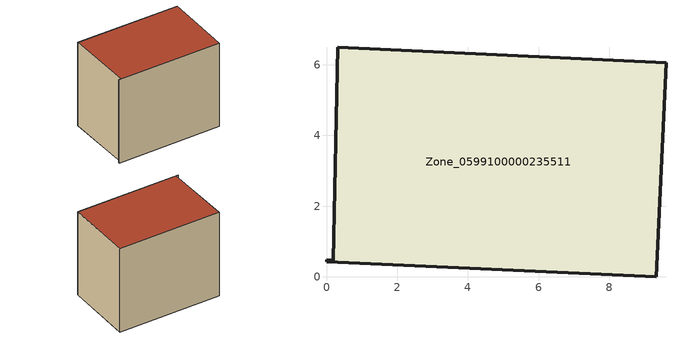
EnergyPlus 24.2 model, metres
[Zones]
Zone_0599100000235511
 floor ground (C_G): 0,0.43 0,0.48 0.18,0.48 0.32,6.5 9.6,6.05 9.33,0 z1.29
 wall outside (C_F): 0,0.43 9.33,0 9.6,6.05 0.32,6.5 0.18,0.48 0,0.48 0,0.43 z1.29:9.24
 roof outside (C_R): 0,0.48 0,0.43 9.33,0 9.6,6.05 0.32,6.5 0.18,0.48 z9.24
[BUILDING]
Pand.0599100000235511: North Axis=0; Terrain=City; Loads Convergence Tolerance Value=0.04; Temperature Convergence Tolerance Value=0.4; Solar Distribution=FullExterior; Maximum Number of Warmup Days=25; Minimum Number of Warmup Days=1
[Site:Location]
Rotterdam.The.Hague.AP_ZH_NLD Design_Conditions: Latitude=51.96; Longitude=4.45; Time Zone=1; Elevation=-4.5
[SITE:GROUNDTEMPERATURE:BUILDINGSURFACE]
18, 18, 18, 18, 18, 18, 18, 18, 18, 18, 18, 18
[MATERIAL] Thermal Absorptance=0.9; Solar Absorptance=0.7; Visible Absorptance=0.7
Name | Roughness | Thickness | Conductivity | Density | Specific Heat
G.TI.1965-1974 | MediumSmooth | 0.15 | 0.882353 | 540 | 1210
F.TI.1965-1974 | Rough | 0.3 | 0.697674 | 1920 | 840
R.TI.1965-1974 | MediumRough | 0.2 | 0.232558 | 1500 | 1000
[CONSTRUCTION]
C_G: G.TI.1965-1974
C_F: F.TI.1965-1974
C_R: R.TI.1965-1974
[ZONE]
Zone_0599100000235511: Type=1; Multiplier=1; Ceiling Height=Autocalculate; Volume=Autocalculate; Floor Area=autocalculate; Part of Total Floor Area=Yes
[ZONEINFILTRATION:DESIGNFLOWRATE]
Infil_Zone_0599100000235511: Zone or ZoneList or Space or SpaceList=Zone_0599100000235511; Schedule=AlwaysOn; Design Flow Rate Calculation Method=Flow/Area; Flow Rate per Floor Area=0.003; Constant Term Coefficient=1; Temperature Term Coefficient=0; Velocity Term Coefficient=0; Velocity Squared Term Coefficient=0
[HVACTEMPLATE:ZONE:IDEALLOADSAIRSYSTEM]
Zone_0599100000235511: Maximum Heating Supply Air Temperature=50; Minimum Cooling Supply Air Temperature=13; Maximum Heating Supply Air Humidity Ratio=0.0156; Minimum Cooling Supply Air Humidity Ratio=0.0077; Heating Limit=NoLimit; Cooling Limit=NoLimit; Dehumidification Control Type=ConstantSensibleHeatRatio; Cooling Sensible Heat Ratio=0.7; Dehumidification Setpoint=60; Humidification Control Type=None; Humidification Setpoint=30; Outdoor Air Method=None; Outdoor Air Flow Rate per Person=0.00944; Outdoor Air Flow Rate per Zone Floor Area=0; Outdoor Air Flow Rate per Zone=0; Demand Controlled Ventilation Type=None; Outdoor Air Economizer Type=NoEconomizer; Heat Recovery Type=None; Sensible Heat Recovery Effectiveness=0.7; Latent Heat Recovery Effectiveness=0.65
[ZONECONTROL:THERMOSTAT]
ThermostatControl_Zone_0599100000235511: Zone or ZoneList=Zone_0599100000235511; Control Type Schedule=DualSetpointControlType; Control 1=Thermostat_Zone_0599100000235511; Temperature Difference Between Cutout And Setpoint=0
[THERMOSTATSETPOINT:DUALSETPOINT]
Thermostat_Zone_0599100000235511: Heating Setpoint Temperature Schedule=HeatingSetpoint_Zone_0599100000235511; Cooling Setpoint Temperature Schedule=CoolingSetpoint_Zone_0599100000235511
[SCHEDULE:COMPACT]
HeatingSetpoint_Zone_0599100000235511: Through: 12/31, For: AllDays, Until: 24:00, 21
CoolingSetpoint_Zone_0599100000235511: Through: 12/31, For: AllDays, Until: 24:00, 24
DualSetpointControlType: Through: 12/31, For: AllDays, Until: 24:00, 4
AlwaysOn: Through: 12/31, For: AllDays, Until: 24:00, 1
